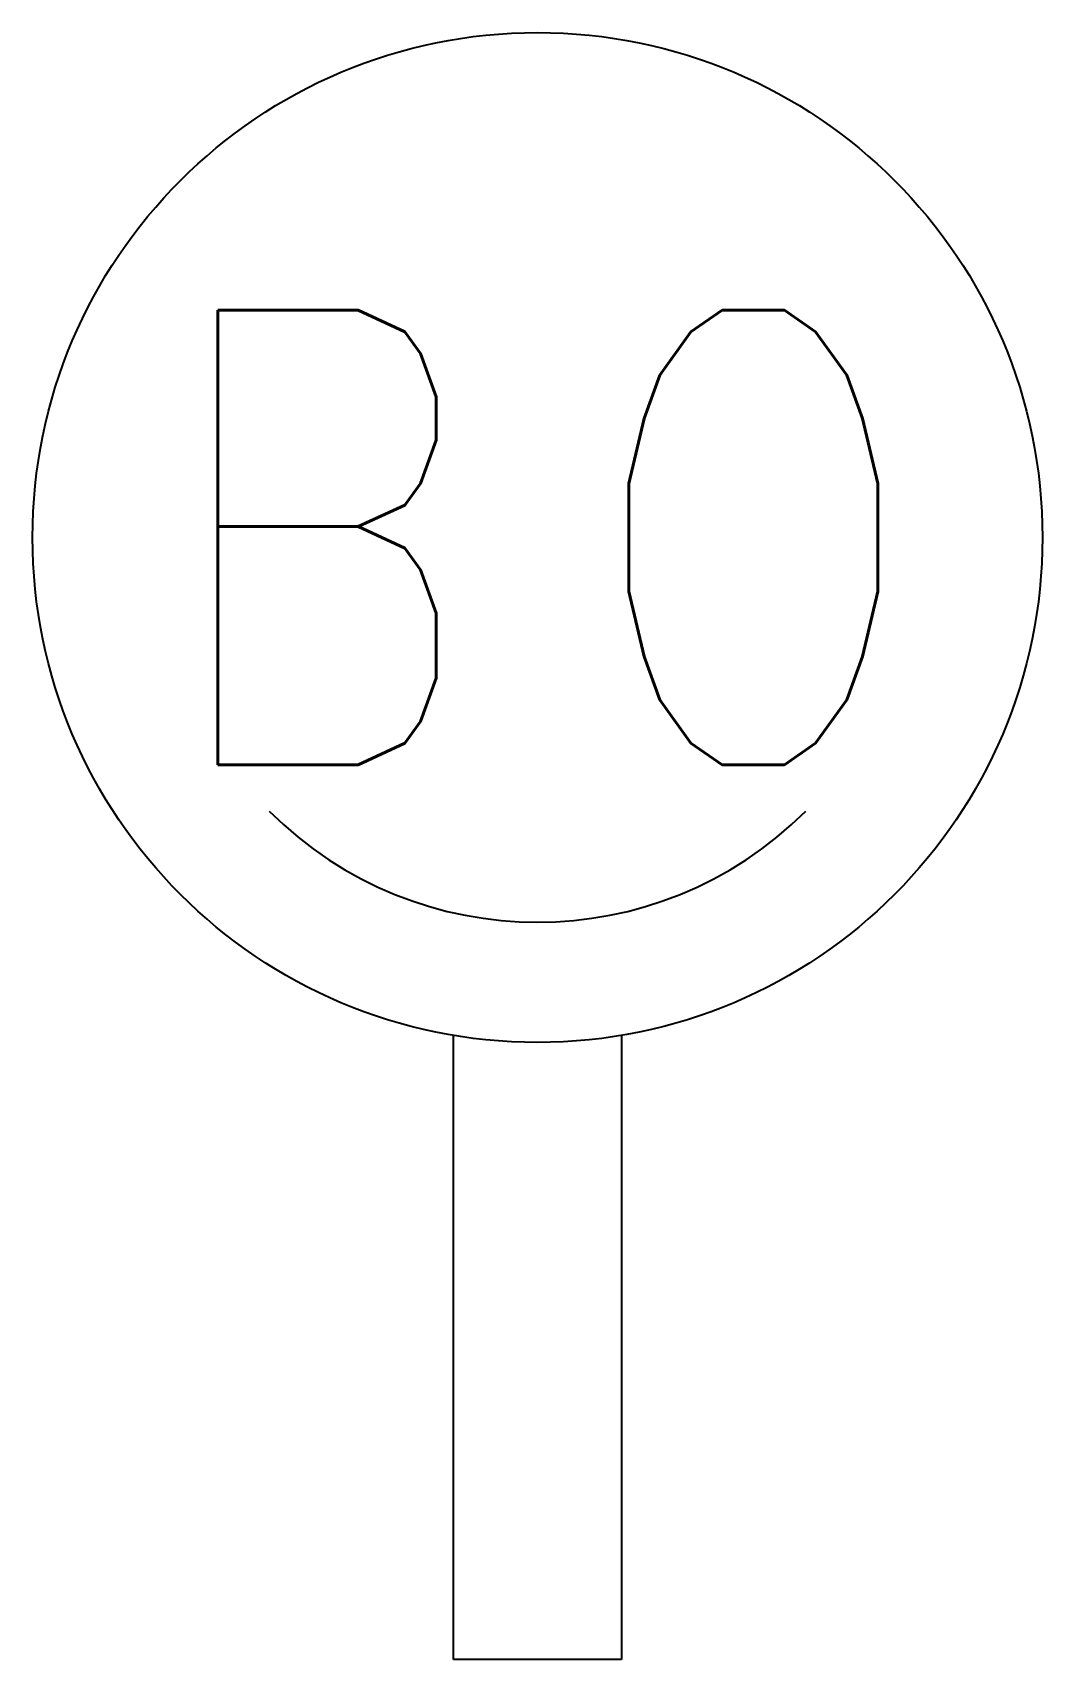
# Model space of a CAD drawing. Header units: feet. Extents: x -0.5 to 0.5, y -1.11 to 0.5.
import ezdxf
from ezdxf.enums import TextEntityAlignment as Align

# ---------------------------------------------------------------- set-up
doc = ezdxf.new("R2010")
doc.units = ezdxf.units.FT
doc.header["$MEASUREMENT"] = 0
doc.styles.add('SYM', font='SIMPLEX.SHX', dxfattribs={"width": 0.8})

msp = doc.modelspace()

# ---------------------------------------------------------------- linework, layer by layer
msp.add_circle((0, 0, 1), 0.5)
msp.add_arc((0, -0.0054, 1.0001), 0.3756, 225, 315)
at = {"invisible_edges": 8}
msp.add_3dface([(0.0833, -0.493, 1), (0.0833, -1.111, 1), (-0.0833, -1.111, 1), (-0.0833, -0.493, 1)], dxfattribs=at)
at = {"layer": 'Defpoints'}
msp.add_point((0, 0), dxfattribs=at)

# ---------------------------------------------------------------- texts
at = {"style": 'SYM', "width": 0.8}
for s, p in [('B', (-0.2162, 0, 1)), ('O', (0.2137, 0, 1))]:
    msp.add_text(s, height=0.45, dxfattribs=at).set_placement(p, align=Align.MIDDLE)

doc.saveas('drawing.dxf')
